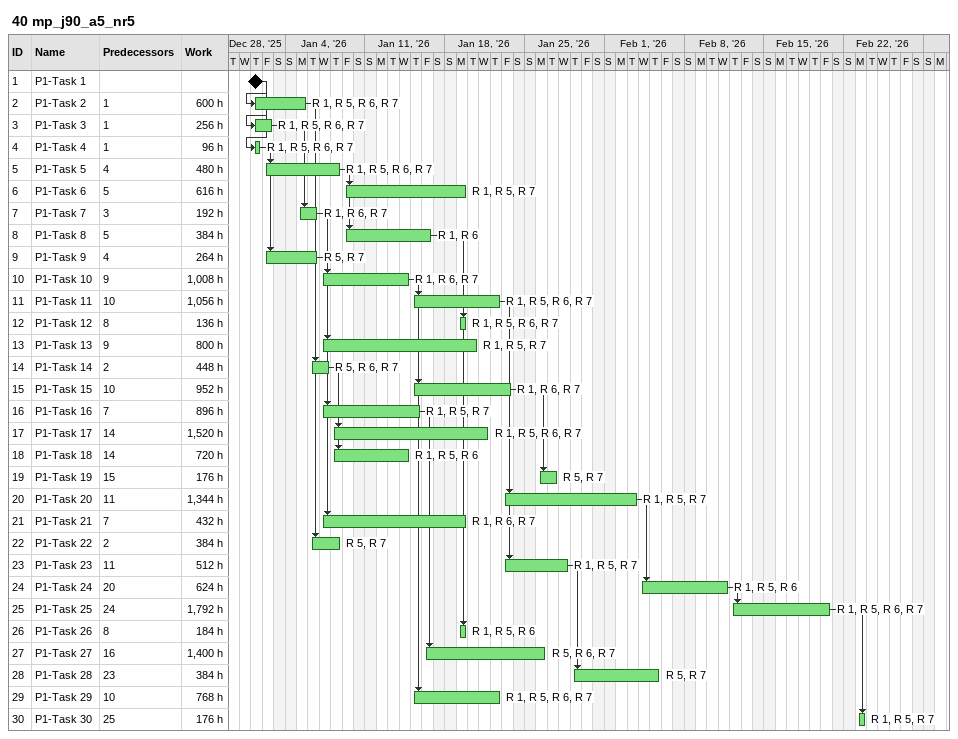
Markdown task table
40 mp_j90_a5_nr5

| ID | Task | Start | Finish | Predecessors | Resources | Work (h) |
|---|---|---|---|---|---|---|
| 1 | P1-Task 1 (milestone) | 2026-01-01 | 2026-01-01 |  |  |  |
| 2 | P1-Task 2 | 2026-01-01 | 2026-01-05 | 1 | R 1, R 5, R 6, R 7 | 600 |
| 3 | P1-Task 3 | 2026-01-01 | 2026-01-02 | 1 | R 1, R 5, R 6, R 7 | 256 |
| 4 | P1-Task 4 | 2026-01-01 | 2026-01-01 | 1 | R 1, R 5, R 6, R 7 | 96 |
| 5 | P1-Task 5 | 2026-01-02 | 2026-01-08 | 4 | R 1, R 5, R 6, R 7 | 480 |
| 6 | P1-Task 6 | 2026-01-09 | 2026-01-19 | 5 | R 1, R 5, R 7 | 616 |
| 7 | P1-Task 7 | 2026-01-05 | 2026-01-06 | 3 | R 1, R 6, R 7 | 192 |
| 8 | P1-Task 8 | 2026-01-09 | 2026-01-16 | 5 | R 1, R 6 | 384 |
| 9 | P1-Task 9 | 2026-01-02 | 2026-01-06 | 4 | R 5, R 7 | 264 |
| 10 | P1-Task 10 | 2026-01-07 | 2026-01-14 | 9 | R 1, R 6, R 7 | 1008 |
| 11 | P1-Task 11 | 2026-01-15 | 2026-01-22 | 10 | R 1, R 5, R 6, R 7 | 1056 |
| 12 | P1-Task 12 | 2026-01-19 | 2026-01-19 | 8 | R 1, R 5, R 6, R 7 | 136 |
| 13 | P1-Task 13 | 2026-01-07 | 2026-01-20 | 9 | R 1, R 5, R 7 | 800 |
| 14 | P1-Task 14 | 2026-01-06 | 2026-01-07 | 2 | R 5, R 6, R 7 | 448 |
| 15 | P1-Task 15 | 2026-01-15 | 2026-01-23 | 10 | R 1, R 6, R 7 | 952 |
| 16 | P1-Task 16 | 2026-01-07 | 2026-01-15 | 7 | R 1, R 5, R 7 | 896 |
| 17 | P1-Task 17 | 2026-01-08 | 2026-01-21 | 14 | R 1, R 5, R 6, R 7 | 1520 |
| 18 | P1-Task 18 | 2026-01-08 | 2026-01-14 | 14 | R 1, R 5, R 6 | 720 |
| 19 | P1-Task 19 | 2026-01-26 | 2026-01-27 | 15 | R 5, R 7 | 176 |
| 20 | P1-Task 20 | 2026-01-23 | 2026-02-03 | 11 | R 1, R 5, R 7 | 1344 |
| 21 | P1-Task 21 | 2026-01-07 | 2026-01-19 | 7 | R 1, R 6, R 7 | 432 |
| 22 | P1-Task 22 | 2026-01-06 | 2026-01-08 | 2 | R 5, R 7 | 384 |
| 23 | P1-Task 23 | 2026-01-23 | 2026-01-28 | 11 | R 1, R 5, R 7 | 512 |
| 24 | P1-Task 24 | 2026-02-04 | 2026-02-11 | 20 | R 1, R 5, R 6 | 624 |
| 25 | P1-Task 25 | 2026-02-12 | 2026-02-20 | 24 | R 1, R 5, R 6, R 7 | 1792 |
| 26 | P1-Task 26 | 2026-01-19 | 2026-01-19 | 8 | R 1, R 5, R 6 | 184 |
| 27 | P1-Task 27 | 2026-01-16 | 2026-01-26 | 16 | R 5, R 6, R 7 | 1400 |
| 28 | P1-Task 28 | 2026-01-29 | 2026-02-05 | 23 | R 5, R 7 | 384 |
| 29 | P1-Task 29 | 2026-01-15 | 2026-01-22 | 10 | R 1, R 5, R 6, R 7 | 768 |
| 30 | P1-Task 30 | 2026-02-23 | 2026-02-23 | 25 | R 1, R 5, R 7 | 176 |
